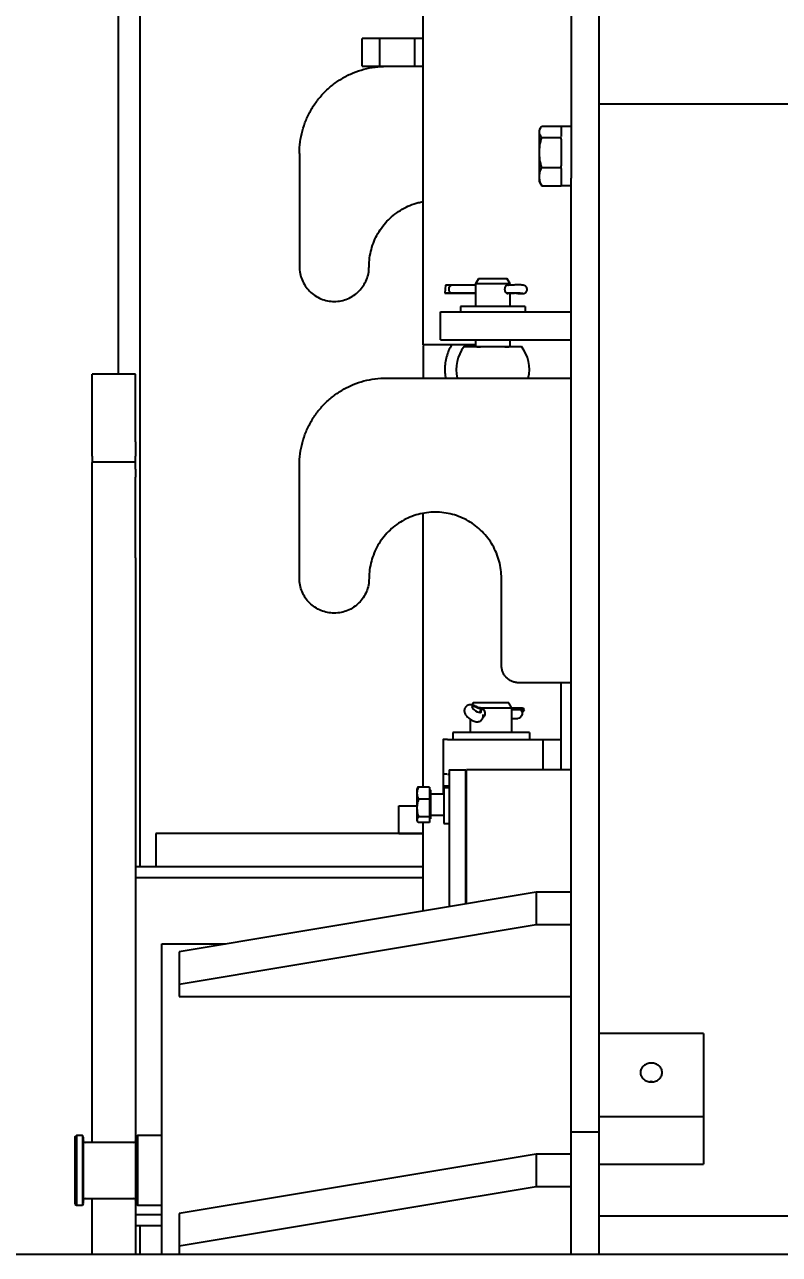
# Model space of a CAD drawing. Header units: millimetres. Extents: x 1293 to 41893, y 1011 to 26911.
# Drawn here: x 23810.3 to 24099.2, y 7085.7 to 7556.5 of the extents above; entities that cross this region are included whole.
import ezdxf

# ---------------------------------------------------------------- set-up
doc = ezdxf.new("R2010")
doc.units = ezdxf.units.MM
doc.header["$LTSCALE"] = 50
doc.layers.add('CAPA_1', color=7, linetype='Continuous')
doc.layers.add('MAQUINAS', color=11, linetype='Continuous')
doc.styles.add('SLDTEXTSTYLE0', font='TXT', dxfattribs={"width": 0.75})
doc.dimstyles.new('SLDDIMSTYLE0', dxfattribs={"dimtxt": 100, "dimasz": 100, "dimexe": 0, "dimexo": 0.0625, "dimgap": 25, "dimtad": 2, "dimdec": 0, "dimlfac": 1.5, "dimrnd": 1e-09, "dimzin": 12, "dimdsep": 46, "dimtxsty": 'SLDTEXTSTYLE0', "dimsah": 1, "dimcen": 0.09, "dimadec": 0, "dimazin": 3, "dimtfac": 1, "dimtdec": 0, "dimtofl": 0, "dimtmove": 0, "dimatfit": 3, "dimfxl": 1, "dimfrac": 2, "dimtolj": 1, "dimtzin": 12, "dimarcsym": 0})

# ---------------------------------------------------------------- blocks, each defined once
blk = doc.blocks.new('_D_28')
at = {"layer": 'CAPA_1', "transparency": 16777216}
for p, q in [((23097.89, 7144.96), (23097.89, 9212.28)), ((25942.46, 7144.96), (25942.46, 9212.28)), ((25942.46, 9162.28), (23097.89, 9162.28))]:
    blk.add_line(p, q, dxfattribs=at)
for points in [[(23097.89, 9162.28), (23197.89, 9146.89), (23197.89, 9177.66)], [(25942.46, 9162.28), (25842.46, 9177.66), (25842.46, 9146.89)]]:
    blk.add_solid(points, dxfattribs=at)
at = {"layer": 'CAPA_1', "transparency": 16777216, "insert": (24372.4, 9291.18), "char_height": 100, "attachment_point": 1, "style": 'SLDTEXTSTYLE0'}
blk.add_mtext('4267', dxfattribs=at)

msp = doc.modelspace()

# ---------------------------------------------------------------- linework, layer by layer
at = {"color": 7, "linetype": 'Continuous', "lineweight": 25}
for p, q in [((23846.0933631, 7699.0302403), (23846.0933631, 7422.6762684)), ((23854.4933631, 7699.0302403), (23854.4933631, 7234.1606556)), ((23953.5093631, 7246.8635736), (23953.5093631, 7257.4469069)), ((23953.5093631, 7257.4469069), (23960.4826298, 7257.4469069)), ((23860.5093631, 7246.8606556), (23860.5093631, 7234.1606556)), ((23962.8260298, 7246.8606556), (23860.5093631, 7246.8606556)), ((23953.5093631, 7246.8635736), (23962.8260298, 7246.8635736)), ((23852.8426964, 7234.1606556), (23962.8260298, 7234.1606556)), ((23852.8426964, 7229.9606556), (23962.8260298, 7229.9606556)), ((23862.8426964, 7100.8619889), (23852.8426964, 7100.8619889)), ((23862.8426964, 7096.6619889), (23852.8426964, 7096.6619889)), ((23854.4933631, 7096.6619889), (23854.4933631, 7085.7262403)), ((25269.3106964, 7085.7262403), (23771.0440298, 7085.7262403))]:
    msp.add_line(p, q, dxfattribs=at)
at = {"layer": 'MAQUINAS', "linetype": 'Continuous', "lineweight": 25}
for p, q in [((23962.8426964, 7433.8435736), (23962.8426964, 7674.7771315)), ((23962.8426964, 7551.1769069), (23939.5093631, 7551.1769069)), ((23939.5093631, 7540.5102403), (23939.5093631, 7551.1769069)), ((23946.1760298, 7551.1769069), (23946.1760298, 7540.5102403)), ((23959.5093631, 7551.1769069), (23959.5093631, 7540.5102403)), ((23939.5093631, 7540.5102403), (23962.8426964, 7540.5102403)), ((25010.1760298, 7525.9854489), (24030.1760298, 7525.9854489)), ((24007.8340597, 7517.0164261), (24007.3493631, 7516.1769069)), ((24008.2425271, 7517.6228082), (24015.6826964, 7517.6228082)), ((24008.2425271, 7513.2202773), (24015.6826964, 7513.2202773)), ((24015.6826964, 7517.3921073), (24015.6826964, 7517.6228082)), ((24019.5093631, 7517.4335736), (24015.6826964, 7517.4335736)), ((24015.6826964, 7512.6204906), (24015.6826964, 7513.2202773)), ((23915.5093631, 7507.1769069), (23915.5093631, 7463.8435736)), ((24008.2425271, 7501.774376), (24015.6826964, 7501.774376)), ((24015.6826964, 7501.4052902), (24015.6826964, 7502.3741627)), ((24007.3493631, 7496.1769069), (24007.8340597, 7495.3373878)), ((24007.8730359, 7495.3598907), (24008.2425271, 7494.7310057)), ((24008.2425271, 7494.7310057), (24015.6826964, 7494.7310057)), ((24015.6826964, 7495.1000915), (24015.6826964, 7494.7310057)), ((24015.6826964, 7494.9202403), (24019.5093631, 7494.9202403)), ((24019.5093631, 7085.7262403), (24019.5093631, 7497.6202402)), ((24030.1760298, 7085.7262403), (24030.1760298, 7497.6202402)), ((23971.3560752, 7456.7022758), (23971.1968828, 7453.6515381)), ((23973.4907268, 7456.7022758), (23971.3560752, 7456.7022758)), ((23982.8426964, 7456.7102403), (23973.570323, 7456.7102403)), ((23983.997397, 7459.1769069), (23982.8426964, 7457.1769069)), ((23982.8426964, 7457.1769069), (23982.8426964, 7448.5102403)), ((23996.5087637, 7456.7102403), (23994.8199125, 7456.7102403)), ((23996.1760298, 7457.1769069), (23995.0213292, 7459.1769069)), ((23996.1760298, 7456.7102403), (23996.1760298, 7457.1769069)), ((23982.8426964, 7453.6515381), (23971.1968828, 7453.6515381)), ((23971.1968828, 7453.6515381), (23971.276479, 7453.6435736)), ((23971.276479, 7453.6435736), (23982.8426964, 7453.6435736)), ((23996.4291675, 7453.6515381), (23994.8123774, 7453.6515381)), ((23994.8199125, 7453.6435736), (23996.5087637, 7453.6435736)), ((23996.1760298, 7448.5102403), (23996.1760298, 7453.6435736)), ((23996.4291675, 7453.6515381), (23996.5087637, 7453.6435736)), ((23977.1760298, 7448.5102403), (23977.1760298, 7446.5102403)), ((24001.8426964, 7448.5102403), (23977.1760298, 7448.5102403)), ((24001.8426964, 7448.5102403), (24001.8426964, 7446.5102403)), ((23969.5093631, 7435.8435736), (23969.5093631, 7446.5102403)), ((23989.5093631, 7446.5102403), (24019.5093631, 7446.5102403)), ((23982.8426964, 7433.8435736), (23962.8426964, 7433.8435736)), ((23962.8426964, 7433.6102403), (23962.8426964, 7421.1769069)), ((23982.8426964, 7435.8435736), (23982.8426964, 7433.1769069)), ((23983.346726, 7433.1766988), (23984.8617461, 7433.1769069)), ((23989.5093631, 7435.8435736), (24019.5093631, 7435.8435736)), ((23996.1760298, 7433.1769069), (23996.1760298, 7435.8435736)), ((23852.8426964, 7422.6762684), (23836.1760298, 7422.6762684)), ((23836.1760298, 7414.1098492), (23836.1760298, 7422.2081628)), ((23852.8426964, 7414.1098492), (23852.8426964, 7422.2081628)), ((23948.8426964, 7421.1769069), (24019.5093631, 7421.1769069)), ((23836.1760298, 7391.2259532), (23836.1760298, 7396.8046582)), ((23852.8426964, 7396.8046582), (23852.8426964, 7391.2259532)), ((23836.1760298, 7389.1196371), (23852.8426964, 7389.1196371)), ((23836.1760298, 7383.195313), (23836.1760298, 7386.2945935)), ((23852.8426964, 7386.2945935), (23852.8426964, 7383.195313)), ((23915.5093631, 7344.5102403), (23915.5093631, 7387.8435736)), ((23836.1760298, 7360.9947481), (23836.1760298, 7367.6206411)), ((23852.8426964, 7360.9947481), (23852.8426964, 7367.6206411)), ((23962.8426964, 7264.7650626), (23962.8426964, 7369.356322)), ((23836.1760298, 7128.5015975), (23836.1760298, 7352.3421526)), ((23852.8426964, 7352.3421526), (23852.8426964, 7130.732702)), ((23992.8426964, 7311.1769069), (23992.8426964, 7344.5102403)), ((24019.5093631, 7304.5102403), (23999.5093631, 7304.5102403)), ((24015.5093631, 7304.5102403), (24015.5093631, 7271.1769069)), ((23981.997397, 7296.8435736), (23981.5187752, 7296.0145764)), ((23996.8426964, 7294.8435736), (23995.6879959, 7296.8435736)), ((23985.0105948, 7294.0737657), (23984.3167806, 7293.1000149)), ((23985.3021383, 7294.8102403), (23984.6476327, 7294.8102403)), ((23985.7168053, 7294.3441304), (23985.8996792, 7294.3441304)), ((23996.8426964, 7285.5102403), (23996.8426964, 7294.8435736)), ((24000.5165154, 7294.8102403), (23996.8426964, 7294.8102403)), ((23996.8426964, 7294.3441304), (24001.585688, 7294.3441304)), ((24000.7117825, 7293.117626), (24001.585688, 7294.3441304)), ((23980.8426964, 7290.576539), (23980.8426964, 7285.5102403)), ((23996.8426964, 7290.8769069), (23999.0738897, 7290.8769069)), ((23970.5093631, 7282.8435736), (23970.5093631, 7269.5102403)), ((23972.2120737, 7282.8435736), (24015.5093631, 7282.8435736)), ((23974.1760298, 7285.5102403), (23974.1760298, 7282.8435736)), ((24003.5093631, 7285.5102403), (23974.1760298, 7285.5102403)), ((24003.5093631, 7285.5102403), (24003.5093631, 7282.8435736)), ((24008.8426964, 7271.1769069), (24008.8426964, 7282.8435736)), ((23970.4864018, 7269.5102403), (23970.4864018, 7261.8435736)), ((23972.2120737, 7269.5102403), (23972.8426964, 7269.5102403)), ((23972.8426964, 7271.1769069), (23972.8426964, 7218.8181393)), ((23972.8426964, 7271.1769069), (23979.1926964, 7271.1769069)), ((23979.1926964, 7219.8775675), (23979.1926964, 7271.1769069)), ((23979.1926964, 7269.5102403), (23979.5093631, 7269.5102403)), ((24019.5093631, 7271.1769069), (23979.5093631, 7271.1769069)), ((23979.5093631, 7219.9303999), (23979.5093631, 7271.1769069)), ((23960.6535505, 7264.139617), (23960.4826298, 7263.8435736)), ((23960.663641, 7264.1337912), (23961.0185282, 7264.6069568)), ((23961.0185282, 7264.7650626), (23960.8684511, 7264.4068613)), ((23960.9412633, 7264.6067979), (23961.0185282, 7264.7650626)), ((23965.2559631, 7264.6069568), (23961.0185282, 7264.6069568)), ((23965.2559631, 7264.6069568), (23965.2559631, 7251.0801904)), ((23972.8426964, 7265.0002403), (23970.7226964, 7265.0002403)), ((23970.7226964, 7265.0002403), (23970.7226964, 7250.6869069)), ((23960.4826298, 7262.9026461), (23960.4826298, 7262.4989665)), ((23965.2559631, 7259.9243095), (23961.0185282, 7259.9243095)), ((23965.6560298, 7263.3769069), (23965.2559631, 7263.3769069)), ((23965.6560298, 7260.3966401), (23965.6560298, 7259.7387239)), ((23970.7226964, 7261.8435736), (23966.0560298, 7261.8435736)), ((23979.5093631, 7261.8435736), (23979.1926964, 7261.8435736)), ((23960.4826298, 7252.5204127), (23960.4826298, 7252.3538917)), ((23960.4826298, 7251.8435736), (23960.6535505, 7251.5475302)), ((23965.2559631, 7253.1609263), (23961.0185282, 7253.1609263)), ((23965.2559631, 7251.0801904), (23961.0185282, 7251.0801904)), ((23962.8426964, 7217.1497484), (23962.8426964, 7250.9220846)), ((23965.2559631, 7252.3102403), (23965.6560298, 7252.3102403)), ((23966.0560298, 7253.8435736), (23970.7226964, 7253.8435736)), ((23970.7226964, 7250.6869069), (23972.8426964, 7250.6869069)), ((23979.1926964, 7253.8435736), (23979.5093631, 7253.8435736)), ((24006.1760298, 7224.3794424), (23869.5093631, 7201.5780996)), ((24006.1760298, 7224.3794424), (24006.1760298, 7211.8502075)), ((24019.5093631, 7224.3794424), (24006.1760298, 7224.3794424)), ((24006.1760298, 7211.8502075), (23869.5093631, 7189.0488646)), ((24019.5093631, 7211.8502075), (24006.1760298, 7211.8502075)), ((23862.8426964, 7085.7262403), (23862.8426964, 7204.5353719)), ((23862.8426964, 7204.5353719), (23887.2346594, 7204.5353719)), ((23869.5093631, 7201.5780996), (23869.5093631, 7184.488596)), ((23869.5093631, 7184.488596), (24019.5093631, 7184.488596)), ((24070.1760298, 7170.3186754), (24030.1760298, 7170.3186754)), ((24070.1760298, 7170.3186754), (24070.1760298, 7120.2310772)), ((24050.1760298, 7151.8612918), (24049.7399068, 7151.8028747)), ((24050.6121521, 7151.8028746), (24050.1760298, 7151.8612918)), ((24030.1760298, 7138.5644106), (24070.1760298, 7138.5644106)), ((24030.1760298, 7132.5102403), (24019.5093631, 7132.5102403)), ((23830.1760298, 7131.1682642), (23829.5093631, 7130.783364)), ((23832.4577963, 7131.1682642), (23830.1760298, 7131.1682642)), ((23832.8426964, 7130.5015975), (23832.4577963, 7131.1682642)), ((23852.1760298, 7128.5015975), (23833.5093631, 7128.5015975)), ((23853.5093631, 7131.1682642), (23852.8426964, 7130.5015975)), ((23862.8426964, 7131.1682642), (23853.5093631, 7131.1682642)), ((24006.1760298, 7124.1455629), (23869.5093631, 7101.34422)), ((24006.1760298, 7124.1455629), (24006.1760298, 7111.6163279)), ((24019.5093631, 7124.1455629), (24006.1760298, 7124.1455629)), ((24030.1760298, 7120.2310772), (24070.1760298, 7120.2310772)), ((24006.1760298, 7111.6163279), (23869.5093631, 7088.8149851)), ((24019.5093631, 7111.6163279), (24006.1760298, 7111.6163279)), ((23829.5093631, 7104.8864977), (23830.1760298, 7104.5015975)), ((23830.1760298, 7104.5015975), (23832.4577963, 7104.5015975)), ((23832.4577963, 7104.5015975), (23832.8426964, 7105.1682642)), ((23833.5093631, 7107.1682642), (23852.1760298, 7107.1682642)), ((23836.1760298, 7085.7262403), (23836.1760298, 7107.1682642)), ((23852.8426964, 7105.1682642), (23853.5093631, 7104.5015975)), ((23852.8426964, 7104.964707), (23852.8426964, 7085.7262403)), ((23853.5093631, 7104.5015975), (23862.8426964, 7104.5015975)), ((23869.5093631, 7101.34422), (23869.5093631, 7085.7262403)), ((24030.1760298, 7100.4353606), (24213.5187947, 7100.4353606))]:
    msp.add_line(p, q, dxfattribs=at)
at = {"layer": 'MAQUINAS', "linetype": 'Continuous', "lineweight": 25, "flags": 128}
for points in [[(23973.4907268, 7453.6515381), (23973.1990986, 7453.827379), (23972.9639859, 7454.2086734), (23972.8211825, 7454.7373725), (23972.792429, 7455.3329868), (23972.8821028, 7455.9048393), (23973.0765519, 7456.3658707), (23973.3461732, 7456.6458932), (23973.570323, 7456.7102403)], [(23998.0358336, 7453.7596839), (23998.2873217, 7453.7947262), (23998.7305239, 7453.8076041), (23999.2968366, 7453.7963245), (23999.8985995, 7453.7626332), (24000.4426652, 7453.7117454), (24000.8448173, 7453.6515381), (24001.0428062, 7453.5913307), (24001.005985, 7453.5404429), (24000.7400534, 7453.5067516), (24000.286175, 7453.495472), (23999.7146063, 7453.50835), (23999.1138209, 7453.5433922)], [(23984.9373275, 7293.4857306), (23984.9036658, 7293.2051459), (23984.6538464, 7293.0781235), (23984.221551, 7293.1217893), (23983.6650633, 7293.3302559), (23983.0594112, 7293.6754172), (23982.4862512, 7294.110737), (23982.0228589, 7294.5775239), (23981.7317108, 7295.0128437), (23981.6520606, 7295.3580049), (23981.794647, 7295.5664716), (23982.1402461, 7295.6101373), (23982.6422626, 7295.483115), (23983.2330129, 7295.2025303)], [(23985.7168053, 7294.3441304), (23985.5019404, 7294.3299344), (23985.3175691, 7294.2874987), (23985.165672, 7294.2172792), (23985.0478807, 7294.1200302), (23984.9654605, 7293.9967964), (23984.9192968, 7293.8489014), (23984.9098855, 7293.677934), (23984.9373275, 7293.4857306)], [(24000.1430623, 7294.3441304), (24000.5102186, 7293.8188386), (24000.7041324, 7293.1759154), (24000.7014148, 7292.4929069), (24000.5023938, 7291.8521939), (24000.131074, 7291.331056), (23999.6322422, 7290.99235), (23999.0738897, 7290.8769069)], [(23979.1926964, 7253.6422155), (23979.3872522, 7253.5736763), (23979.5053204, 7253.5447442)]]:
    msp.add_lwpolyline(points, dxfattribs=at)
at = {"layer": 'MAQUINAS', "linetype": 'Continuous', "lineweight": 25}
for centre, radius, start, end in [((23996.7368634, 7461.0690299), 7.4238711, 267.624591363, 280.07703356), ((23996.2974374, 7417.004933), 36.6468419, 85.592358127, 89.794045195), ((23989.5093631, 7424.5102403), 14, 141.671869686, 193.824803895), ((23989.5093631, 7424.5102403), 14, 346.123965375, 38.330228641), ((23986.2636191, 7299.9489889), 5.631469, 237.441834034, 264.427819177), ((24000.5059696, 7293.3267498), 1.483528, 43.297344127, 89.59270283), ((23966.0560298, 7262.2435736), 0.4, 180, 270), ((23966.0560298, 7253.4435736), 0.4, 90, 180), ((23833.5093631, 7129.1682642), 0.6666667, 180, 270), ((23852.1760298, 7129.1682642), 0.6666667, 270, 0), ((23833.5093631, 7106.5015975), 0.6666667, 90, 180), ((23852.1760298, 7106.5015975), 0.6666667, 0, 90)]:
    msp.add_arc(centre, radius, start, end, dxfattribs=at)
for centre, start_param, end_param in [((23969.2198068, 7257.8435736), 1.4692990511, 1.5216424082), ((23972.2255861, 7257.8435736), 1.5434742483, 1.5957161654)]:
    msp.add_ellipse(centre, major_axis=(40.584494, 3.0924845), ratio=0.1590268276, start_param=start_param, end_param=end_param, dxfattribs=at)
for points in [[(24019.5093631, 7620.848392), (24019.5093631, 7618.3579913), (24019.5093631, 7613.3771897), (24019.5093631, 7605.2074931), (24019.5093631, 7596.5462417), (24019.5093631, 7587.3590808), (24019.5093631, 7577.677602), (24019.5093631, 7567.516914), (24019.5093631, 7556.8979096), (24019.5093631, 7545.8404072), (24019.5093631, 7534.3680874), (24019.5093631, 7522.4953656), (24019.5093631, 7510.2747125), (24019.5093631, 7501.8383976), (24019.5093631, 7497.6202402)], [(24030.1760298, 7497.6202402), (24030.1760298, 7501.8383976), (24030.1760298, 7510.2747125), (24030.1760298, 7522.4953656), (24030.1760298, 7534.3680874), (24030.1760298, 7545.8404072), (24030.1760298, 7556.8979096), (24030.1760298, 7567.516914), (24030.1760298, 7577.677602), (24030.1760298, 7587.3590808), (24030.1760298, 7596.5462417), (24030.1760298, 7605.2074931), (24030.1760298, 7613.3771897), (24030.1760298, 7618.3579913), (24030.1760298, 7620.848392)], [(23915.5093631, 7507.1769069), (23915.5644013, 7508.6313456), (23915.6744777, 7511.540223), (23916.5599325, 7515.8288812), (23917.9568056, 7519.9695028), (23919.8931171, 7523.8912355), (23922.3218239, 7527.5269966), (23925.2050979, 7530.8145054), (23928.4926068, 7533.6977795), (23932.1283678, 7536.1264863), (23936.0501005, 7538.0627977), (23940.1907222, 7539.4596709), (23944.4793804, 7540.3451257), (23947.3882578, 7540.4552021), (23948.8426964, 7540.5102403)], [(24007.3493631, 7507.4973266), (24007.3493631, 7508.354201), (24007.3493631, 7510.0679499), (24007.3493631, 7512.3380519), (24007.3493631, 7514.23971), (24007.3493631, 7515.0275985), (24007.3493631, 7515.4215427)], [(24015.6826964, 7512.6204906), (24015.6826964, 7511.8510147), (24015.6826964, 7510.3120629), (24015.6826964, 7507.6756223), (24015.6826964, 7504.9650044), (24015.6826964, 7503.2377766), (24015.6826964, 7502.3741627)], [(24007.3493631, 7498.2526908), (24007.3493631, 7498.8376331), (24007.3493631, 7500.0075176), (24007.3493631, 7502.32582), (24007.3493631, 7504.8744221), (24007.3493631, 7506.6230251), (24007.3493631, 7507.4973266)], [(24015.6826964, 7501.4052902), (24015.6826964, 7500.6203452), (24015.6826964, 7499.0504551), (24015.6826964, 7497.1826879), (24015.6826964, 7495.7600796), (24015.6826964, 7495.3200875), (24015.6826964, 7495.1000915)], [(23915.5093631, 7463.8435736), (23915.5589859, 7462.9709162), (23915.6582316, 7461.2256014), (23916.4510668, 7458.7082365), (23917.6833173, 7456.3882197), (23919.3542738, 7454.3547079), (23921.3872238, 7452.6858479), (23923.707391, 7451.4457731), (23926.2247164, 7450.6821388), (23928.8426964, 7450.424291), (23931.4606765, 7450.6821388), (23933.9780019, 7451.4457731), (23936.2981691, 7452.6858479), (23938.3311191, 7454.3547079), (23940.0020756, 7456.3882197), (23941.2343261, 7458.7082365), (23942.0271613, 7461.2256014), (23942.1264069, 7462.9709162), (23942.1760298, 7463.8435736)], [(23969.5093631, 7446.5102403), (23969.5837973, 7446.5102403), (23969.7326658, 7446.5102403), (23970.9219186, 7446.5102403), (23972.7702943, 7446.5102403), (23975.2767291, 7446.5102403), (23978.3261542, 7446.5102403), (23981.8064049, 7446.5102403), (23985.582393, 7446.5102403), (23988.2003731, 7446.5102403), (23989.5093631, 7446.5102403)], [(23969.5093631, 7435.8435736), (23969.5837973, 7435.8435736), (23969.7326658, 7435.8435736), (23970.9219186, 7435.8435736), (23972.7702943, 7435.8435736), (23975.2767291, 7435.8435736), (23978.3261542, 7435.8435736), (23981.8064049, 7435.8435736), (23985.582393, 7435.8435736), (23988.2003731, 7435.8435736), (23989.5093631, 7435.8435736)], [(23915.5093631, 7387.8435736), (23915.5644013, 7389.2980123), (23915.6744777, 7392.2068896), (23916.5599325, 7396.4955479), (23917.9568056, 7400.6361695), (23919.8931171, 7404.5579022), (23922.3218239, 7408.1936633), (23925.2050979, 7411.4811721), (23928.4926068, 7414.3644462), (23932.1283678, 7416.793153), (23936.0501005, 7418.7294644), (23940.1907222, 7420.1263375), (23944.4793804, 7421.0117924), (23947.3882578, 7421.1218687), (23948.8426964, 7421.1769069)], [(23836.1760298, 7396.8046582), (23836.1760298, 7397.6343101), (23836.1760298, 7399.2936139), (23836.1760298, 7401.9260299), (23836.1760298, 7404.5368823), (23836.1760298, 7407.0421748), (23836.1760298, 7409.3441431), (23836.1760298, 7411.3439356), (23836.1760298, 7413.0077417), (23836.1760298, 7413.74248), (23836.1760298, 7414.1098492)], [(23852.8426964, 7396.8046582), (23852.8426964, 7397.6343101), (23852.8426964, 7399.2936139), (23852.8426964, 7401.9260299), (23852.8426964, 7404.5368823), (23852.8426964, 7407.0421748), (23852.8426964, 7409.3441431), (23852.8426964, 7411.3439356), (23852.8426964, 7413.0077417), (23852.8426964, 7413.74248), (23852.8426964, 7414.1098492)], [(23836.1760298, 7367.6206411), (23836.1760298, 7367.9512733), (23836.1760298, 7368.6125378), (23836.1760298, 7370.1099633), (23836.1760298, 7371.9097766), (23836.1760298, 7373.981548), (23836.1760298, 7376.2363113), (23836.1760298, 7378.5860785), (23836.1760298, 7380.9552529), (23836.1760298, 7382.4486263), (23836.1760298, 7383.195313)], [(23852.8426964, 7367.6206411), (23852.8426964, 7367.9512733), (23852.8426964, 7368.6125378), (23852.8426964, 7370.1099633), (23852.8426964, 7371.9097766), (23852.8426964, 7373.981548), (23852.8426964, 7376.2363113), (23852.8426964, 7378.5860785), (23852.8426964, 7380.9552529), (23852.8426964, 7382.4486263), (23852.8426964, 7383.195313)], [(23992.8426964, 7344.5102403), (23992.8008674, 7345.6156137), (23992.7172094, 7347.8263604), (23992.0442637, 7351.0857409), (23990.9826401, 7354.2326126), (23989.5110434, 7357.2131319), (23987.6652262, 7359.9763012), (23985.473938, 7362.4748419), (23982.9754313, 7364.6660033), (23980.2122528, 7366.512294), (23977.231736, 7367.9821235), (23974.0848635, 7369.0503425), (23970.8254833, 7369.6986736), (23967.5093631, 7369.9160236), (23964.1932429, 7369.6986736), (23960.9338627, 7369.0503425), (23957.7869902, 7367.9821235), (23954.8064734, 7366.512294), (23952.0432949, 7364.6660033), (23949.5447882, 7362.4748419), (23947.3535, 7359.9763012), (23945.5076828, 7357.2131319), (23944.0360861, 7354.2326126), (23942.9744625, 7351.0857409), (23942.3015168, 7347.8263604), (23942.2178588, 7345.6156137), (23942.1760298, 7344.5102403)], [(23836.1760298, 7352.3421526), (23836.1760298, 7352.7569786), (23836.1760298, 7353.5866305), (23836.1760298, 7354.9028385), (23836.1760298, 7356.2082647), (23836.1760298, 7357.4609109), (23836.1760298, 7358.6118951), (23836.1760298, 7359.6117913), (23836.1760298, 7360.4436944), (23836.1760298, 7360.8110636), (23836.1760298, 7360.9947481)], [(23852.8426964, 7352.3421526), (23852.8426964, 7352.7569786), (23852.8426964, 7353.5866305), (23852.8426964, 7354.9028385), (23852.8426964, 7356.2082647), (23852.8426964, 7357.4609109), (23852.8426964, 7358.6118951), (23852.8426964, 7359.6117913), (23852.8426964, 7360.4436944), (23852.8426964, 7360.8110636), (23852.8426964, 7360.9947481)], [(23942.1760298, 7344.5102403), (23942.1264069, 7343.6375829), (23942.0271613, 7341.8922681), (23941.2343261, 7339.3749032), (23940.0020756, 7337.0548863), (23938.3311191, 7335.0213746), (23936.2981691, 7333.3525146), (23933.9780019, 7332.1124398), (23931.4606765, 7331.3488054), (23928.8426964, 7331.0909577), (23926.2247164, 7331.3488054), (23923.707391, 7332.1124398), (23921.3872238, 7333.3525146), (23919.3542738, 7335.0213746), (23917.6833173, 7337.0548863), (23916.4510668, 7339.3749032), (23915.6582316, 7341.8922681), (23915.5589859, 7343.6375829), (23915.5093631, 7344.5102403)], [(23999.5093631, 7304.5102403), (23999.0730331, 7304.5350517), (23998.2003731, 7304.5846745), (23996.9417104, 7304.9810921), (23995.7816268, 7305.5972174), (23994.7651518, 7306.4326956), (23993.9296735, 7307.4491706), (23993.3135483, 7308.6092542), (23992.9171307, 7309.8679169), (23992.8675078, 7310.7405769), (23992.8426964, 7311.1769069)], [(23960.4826298, 7262.2656332), (23960.4826298, 7261.8823299), (23960.4826298, 7261.1157233), (23960.4826298, 7259.6636846), (23960.4826298, 7258.1028011), (23960.4826298, 7257.062679), (23960.4826298, 7256.5426179)], [(23960.4826298, 7256.5426179), (23960.4826298, 7256.0397271), (23960.4826298, 7255.0339454), (23960.4826298, 7253.7474566), (23960.4826298, 7252.7059206), (23960.4826298, 7252.3156791), (23960.4826298, 7252.1205584)], [(24050.1760298, 7151.7277468), (24049.6306878, 7151.7819844), (24048.5400038, 7151.8904597), (24047.1530479, 7152.7249516), (24046.2263136, 7153.9175386), (24045.9008878, 7155.3366702), (24046.2263136, 7156.7528962), (24047.1530479, 7157.9542), (24048.5400038, 7158.7567305), (24050.1760298, 7159.0385725), (24051.8120558, 7158.7567305), (24053.1990116, 7157.9542), (24054.1257459, 7156.7528962), (24054.4511717, 7155.3366702), (24054.1257459, 7153.9175386), (24053.1990116, 7152.7249516), (24051.8120558, 7151.8904597), (24050.7213718, 7151.7819844), (24050.1760298, 7151.7277468)]]:
    msp.add_open_spline(points, degree=3, dxfattribs=at)
for points, knots in [([(24007.3493631, 7515.4215427), (24007.389564, 7515.7700267), (24007.475605, 7516.5158792), (24007.9759551, 7517.2380543), (24008.2425271, 7517.6228082)], [0, 0, 0, 0, 0.4672290805, 1, 1, 1, 1]), ([(24007.3493631, 7515.4215427), (24007.3493631, 7515.720857), (24007.3493631, 7516.1680753), (24007.3493631, 7516.1104314), (24007.3493631, 7516.0913673)], [0, 0, 0, 0, 0.6692800281, 1, 1, 1, 1]), ([(24008.2425271, 7513.2202773), (24007.9759551, 7513.6050311), (24007.475605, 7514.3272062), (24007.389564, 7515.0730587), (24007.3493631, 7515.4215427)], [0, 0, 0, 0, 0.5327709195, 1, 1, 1, 1]), ([(24007.3493631, 7507.4973266), (24007.389564, 7508.4033312), (24007.475605, 7510.3424327), (24007.9759551, 7512.2199765), (24008.2425271, 7513.2202773)], [0, 0, 0, 0, 0.4672290805, 1, 1, 1, 1]), ([(24015.6826964, 7517.3599386), (24015.6826964, 7517.3639371), (24015.6826964, 7517.3741801), (24015.6826964, 7516.6590163), (24015.6826964, 7515.4460792), (24015.6826964, 7514.2441866), (24015.6826964, 7513.6843115)], [0, 0, 0, 0, 0.1823060453, 0.4670128849, 0.7517197245, 1, 1, 1, 1]), ([(24008.2425271, 7501.774376), (24007.9759551, 7502.7746767), (24007.475605, 7504.6522206), (24007.389564, 7506.591322), (24007.3493631, 7507.4973266)], [0, 0, 0, 0, 0.5327709195, 1, 1, 1, 1]), ([(24007.3493631, 7498.2526908), (24007.389564, 7498.8102115), (24007.475605, 7500.0034604), (24007.9759551, 7501.1588291), (24008.2425271, 7501.774376)], [0, 0, 0, 0, 0.4672290805, 1, 1, 1, 1]), ([(24008.2425271, 7494.7310057), (24007.9759551, 7495.3465525), (24007.475605, 7496.5019213), (24007.389564, 7497.6951702), (24007.3493631, 7498.2526908)], [0, 0, 0, 0, 0.5327709195, 1, 1, 1, 1]), ([(24007.3493631, 7496.2624465), (24007.3493631, 7496.2471142), (24007.3493631, 7496.2014724), (24007.3493631, 7496.833582), (24007.3493631, 7497.7796545), (24007.3493631, 7498.2526908)], [0, 0, 0, 0, 0.2018698921, 0.6009349461, 1, 1, 1, 1]), ([(23942.1760298, 7463.8435736), (23942.2178588, 7464.9489469), (23942.3015169, 7467.1596935), (23942.9744623, 7470.4190754), (23944.0360869, 7473.5659415), (23945.5076796, 7476.5464819), (23947.353512, 7479.3095724), (23949.5447435, 7481.8084075), (23952.0434621, 7483.9984702), (23954.8058497, 7485.8488611), (23957.7893178, 7487.3033884), (23960.4877743, 7488.271751), (23962.2095758, 7488.5773018), (23962.8426964, 7488.6896553)], [0, 0, 0, 0, 0.0945041265, 0.189008253, 0.2835123795, 0.378016506, 0.4725206325, 0.567024759, 0.6615288855, 0.756033012, 0.8505371385, 0.945041265, 1, 1, 1, 1]), ([(23996.1504869, 7457.1769069), (23996.147615, 7457.1769069), (23996.1407861, 7457.1769069), (23995.8320104, 7457.1769069), (23995.2824335, 7457.1769069), (23994.5020951, 7457.1769069), (23993.532275, 7457.1769069), (23992.4072172, 7457.1769069), (23991.1709683, 7457.1769069), (23989.870817, 7457.1769069), (23988.5567948, 7457.1769069), (23987.2793488, 7457.1769069), (23986.0877034, 7457.1769069), (23985.0271716, 7457.1769069), (23984.1403006, 7457.1769069), (23983.4544876, 7457.1769069), (23983.0210357, 7457.1769069), (23982.825803, 7457.1769069), (23982.8607243, 7457.1769069), (23982.8682393, 7457.1769069)], [0, 0, 0, 0, 0.0453619757, 0.1078619757, 0.1703619757, 0.2328619757, 0.2953619757, 0.3578619757, 0.4203619757, 0.4828619757, 0.5453619757, 0.6078619757, 0.6703619757, 0.7328619757, 0.7953619757, 0.8578619757, 0.9203619757, 0.9828619757, 1, 1, 1, 1]), ([(23994.9235645, 7459.1769069), (23994.9494399, 7459.1769069), (23995.0468075, 7459.1769069), (23994.3391697, 7459.1769069), (23992.9096055, 7459.1769069), (23990.9069758, 7459.1769069), (23988.7086764, 7459.1769069), (23986.6192668, 7459.1769069), (23985.0047737, 7459.1769069), (23984.0766976, 7459.1769069), (23984.0899856, 7459.1769069), (23984.0951617, 7459.1769069)], [0, 0, 0, 0, 0.0452415461, 0.1702415461, 0.2952415461, 0.4202415461, 0.5452415461, 0.6702415461, 0.7952415461, 0.9202415461, 1, 1, 1, 1]), ([(23995.5887969, 7453.6435736), (23995.577433, 7453.6220097), (23995.5308058, 7453.5335307), (23995.4092538, 7453.4788914), (23995.2470625, 7453.4374122), (23995.0661557, 7453.4736498), (23994.8163623, 7453.6030756), (23994.508398, 7453.9246162), (23994.2801684, 7454.4038658), (23994.1848601, 7454.838373), (23994.1593073, 7455.1769069), (23994.1848602, 7455.515441), (23994.2801682, 7455.9499476), (23994.5083997, 7456.4292018), (23994.8163574, 7456.7507264), (23995.0661642, 7456.8801847), (23995.2470312, 7456.9163256), (23995.4093723, 7456.8752107), (23995.5326904, 7456.8184746), (23995.5806144, 7456.7267576), (23995.5934066, 7456.7022758)], [0, 0, 0, 0, 0.0158162907, 0.0648959222, 0.112584624, 0.1602733258, 0.2093529573, 0.3057818069, 0.4022128077, 0.4512882308, 0.4989726438, 0.5466570568, 0.5957324798, 0.6921634806, 0.7885923302, 0.8376719617, 0.8853606635, 0.9330493653, 0.9821289968, 1, 1, 1, 1]), ([(23997.7125255, 7456.7634004), (23997.7064214, 7456.7622305), (23997.689884, 7456.759061), (23997.5124628, 7456.7383457), (23997.1629946, 7456.7185883), (23996.7860402, 7456.7106342), (23996.5441198, 7456.7102905), (23996.5087637, 7456.7102403)], [0, 0, 0, 0, 0.1265090881, 0.3427432768, 0.6188731122, 0.9442991658, 1, 1, 1, 1]), ([(23999.2461865, 7456.858428), (23999.0877999, 7456.8623844), (23998.7208665, 7456.8715499), (23998.2830486, 7456.8531384), (23997.9590538, 7456.8300165), (23997.7299778, 7456.7652902), (23997.6439565, 7456.7409846)], [0, 0, 0, 0, 0.2481245485, 0.5748288327, 0.8403422874, 1, 1, 1, 1]), ([(23999.0806585, 7453.5411914), (23999.1194096, 7453.5377325), (23999.3520361, 7453.5169684), (23999.828523, 7453.4954691), (24000.4303673, 7453.4829089), (24000.92061, 7453.4974134), (24001.2630748, 7453.5297492), (24001.6231323, 7453.6158416), (24001.9869276, 7453.7895197), (24002.3296679, 7454.0914262), (24002.5906688, 7454.5226354), (24002.7028091, 7455.0532121), (24002.6238815, 7455.5748472), (24002.4082486, 7455.9915553), (24002.1440334, 7456.2787179), (24001.8686591, 7456.4672704), (24001.6102127, 7456.581171), (24001.355764, 7456.6562908), (24001.0450854, 7456.716142), (24000.7221867, 7456.7624018), (24000.4698915, 7456.7833938), (24000.4173386, 7456.7877664)], [0, 0, 0, 0, 0.01473108825, 0.08843213639, 0.16219583937, 0.23864139131, 0.30498030515, 0.3481470687, 0.39735629249, 0.45147497152, 0.51026155232, 0.57433385068, 0.64094236437, 0.69415203986, 0.73975061222, 0.77996594538, 0.81576807547, 0.85135298572, 0.90594150637, 0.98040769981, 1, 1, 1, 1]), ([(23999.6847437, 7456.8426286), (23999.5769915, 7456.8482414), (23999.42563, 7456.8561257), (23999.2863228, 7456.8579131), (23999.2461865, 7456.858428)], [0, 0, 0, 0, 0.71188664522, 1, 1, 1, 1]), ([(24000.4173386, 7456.7877664), (24000.285273, 7456.8002495), (24000.0509047, 7456.8224023), (23999.7960074, 7456.8364825), (23999.6847437, 7456.8426286)], [0, 0, 0, 0, 0.5634960086, 1, 1, 1, 1]), ([(23973.7296293, 7433.8435736), (23973.3412339, 7433.1251553), (23972.5644432, 7431.6883185), (23971.7776235, 7429.3610078), (23971.2807599, 7426.9581777), (23971.1347536, 7424.5126375), (23971.2151351, 7422.56742), (23971.4552844, 7421.4736398), (23971.5204347, 7421.1769069)], [0, 0, 0, 0, 0.1861403554, 0.3722807108, 0.5584210662, 0.7445614216, 0.9307017771, 1, 1, 1, 1]), ([(24000.4718265, 7433.1769069), (24000.4812797, 7433.176907), (24000.5230631, 7433.1769072), (24000.2801857, 7433.1769032), (23999.742666, 7433.1769206), (23998.99407, 7433.1768639), (23998.1794161, 7433.1770053), (23997.3614736, 7433.1769489), (23996.2881146, 7433.1770008), (23994.8956505, 7433.1762601), (23993.1956006, 7433.1770796), (23991.3683341, 7433.176858), (23989.5093351, 7433.1769325), (23987.6505042, 7433.1768536), (23986.0252034, 7433.1770707), (23984.6721387, 7433.1765055), (23983.590285, 7433.1765718), (23982.4104159, 7433.1770386), (23981.2257746, 7433.1770073), (23980.1174618, 7433.1768797), (23979.2761715, 7433.1769144), (23978.7385102, 7433.1769049), (23978.4956658, 7433.1769071), (23978.5374463, 7433.176907), (23978.5468983, 7433.1769069)], [0, 0, 0, 0, 0.0157307879, 0.069530594, 0.1233304001, 0.1771302062, 0.2110848172, 0.2468930286, 0.2848003899, 0.3366816526, 0.3924009526, 0.4462007587, 0.5000005648, 0.5538003709, 0.607600177, 0.6452274578, 0.6810626814, 0.7152722985, 0.7712903511, 0.8228709347, 0.8766707408, 0.9304705469, 0.984270353, 1, 1, 1, 1]), ([(23994.1569801, 7433.1769069), (23994.5493905, 7433.1768124), (23995.0708923, 7433.1766868), (23995.53968, 7433.176715), (23995.6557226, 7433.176722)], [0, 0, 0, 0, 0.7524623079, 1, 1, 1, 1]), ([(23836.1760298, 7422.2081628), (23836.1760298, 7422.3499241), (23836.1760298, 7422.622119), (23836.1760298, 7422.6523549), (23836.1760298, 7422.6668436)], [0, 0, 0, 0, 0.5208081711, 1, 1, 1, 1]), ([(23852.8426964, 7422.2081628), (23852.8426964, 7422.3499241), (23852.8426964, 7422.622119), (23852.8426964, 7422.6523549), (23852.8426964, 7422.6668436)], [0, 0, 0, 0, 0.5208081711, 1, 1, 1, 1]), ([(23836.1760298, 7391.2259532), (23836.1760298, 7390.8357109), (23836.1760298, 7390.0552261), (23836.1760298, 7389.3530084), (23836.1760298, 7389.0420565), (23836.1760298, 7389.1260998), (23836.1760298, 7389.1293009)], [0, 0, 0, 0, 0.3289909521, 0.6579819043, 0.9869728564, 1, 1, 1, 1]), ([(23852.8426964, 7389.1293009), (23852.8426964, 7389.1260998), (23852.8426964, 7389.0420565), (23852.8426964, 7389.3530084), (23852.8426964, 7390.0552261), (23852.8426964, 7390.8357109), (23852.8426964, 7391.2259532)], [0, 0, 0, 0, 0.01302714362, 0.34201809575, 0.67100904787, 1, 1, 1, 1]), ([(23836.1760298, 7386.2945935), (23836.1760298, 7387.0246533), (23836.1760298, 7387.953032), (23836.1760298, 7388.7223654), (23836.1760298, 7388.8867094)], [0, 0, 0, 0, 0.7863813301, 1, 1, 1, 1]), ([(23852.8426964, 7386.2945935), (23852.8426964, 7387.0246533), (23852.8426964, 7387.953032), (23852.8426964, 7388.7223654), (23852.8426964, 7388.8867094)], [0, 0, 0, 0, 0.7863813301, 1, 1, 1, 1]), ([(23985.1394946, 7296.8435736), (23984.7763739, 7296.8435736), (23984.0501325, 7296.8435736), (23983.1849293, 7296.8435736), (23982.5195297, 7296.8435736), (23982.1276275, 7296.8435736), (23981.9617697, 7296.8435736), (23982.0045458, 7296.8435736), (23982.0080278, 7296.8435736)], [0, 0, 0, 0, 0.1965171918, 0.3930343835, 0.5895515753, 0.786068767, 0.9825859588, 1, 1, 1, 1]), ([(23995.677365, 7296.8435736), (23995.6605465, 7296.8435736), (23995.6252742, 7296.8435736), (23995.2488027, 7296.8435736), (23994.6379742, 7296.8435736), (23993.7981938, 7296.8435736), (23992.7696623, 7296.8435736), (23991.589719, 7296.8435736), (23990.3045258, 7296.8435736), (23988.9623895, 7296.8435736), (23987.6184, 7296.8435736), (23986.3112396, 7296.8435736), (23985.5300762, 7296.8435736), (23985.1394946, 7296.8435736)], [0, 0, 0, 0, 0.0835262011, 0.175173581, 0.2668209609, 0.3584683408, 0.4501157207, 0.5417631005, 0.6334104804, 0.7250578603, 0.8167052402, 0.9083526201, 1, 1, 1, 1]), ([(23979.0278725, 7295.1260244), (23978.9140241, 7294.9320386), (23978.6962745, 7294.561016), (23978.5943911, 7293.9433186), (23978.6347298, 7293.3649574), (23978.801798, 7292.81301), (23979.0930158, 7292.2597997), (23979.5341704, 7291.6822082), (23980.1305631, 7291.0990759), (23980.832005, 7290.5639492), (23981.5777418, 7290.1190828), (23982.3430563, 7289.7873311), (23983.0600946, 7289.6113778), (23983.7361657, 7289.5923284), (23984.3495873, 7289.7191008), (23984.9199932, 7290.0078728), (23985.4059538, 7290.4651099), (23985.7321377, 7291.0458044), (23985.8598193, 7291.6631575), (23985.8584545, 7292.1241953), (23985.791057, 7292.3570971), (23985.7746128, 7292.4139221)], [0, 0, 0, 0, 0.05235579388, 0.10013712734, 0.14548606763, 0.1916369531, 0.24261412066, 0.30386784302, 0.37198203095, 0.4365666788, 0.50076789328, 0.5679931932, 0.63594243753, 0.68733155126, 0.73692245233, 0.78675077132, 0.83715958636, 0.89150604076, 0.93984308803, 0.98532247804, 1, 1, 1, 1]), ([(23983.1353118, 7295.4026787), (23983.0865251, 7295.4332996), (23982.7884353, 7295.6203952), (23982.1869734, 7295.8711014), (23981.4468768, 7296.0737272), (23980.7411812, 7296.0956499), (23980.1276066, 7295.9732356), (23979.5564875, 7295.6882259), (23979.2053396, 7295.3659069), (23979.0526552, 7295.1595232), (23979.0278725, 7295.1260244)], [0, 0, 0, 0, 0.0355953211, 0.2174900327, 0.4238620346, 0.5639988853, 0.6994943594, 0.8355593736, 0.9733090887, 1, 1, 1, 1]), ([(23984.6423363, 7294.8107366), (23984.6370792, 7294.8107269), (23984.6233573, 7294.8107017), (23984.4210649, 7294.8447158), (23984.0565527, 7294.9623873), (23983.6056196, 7295.1552209), (23983.2789554, 7295.3335302), (23983.1358617, 7295.4116378)], [0, 0, 0, 0, 0.1262993174, 0.3296610094, 0.5543752388, 0.8047960881, 1, 1, 1, 1]), ([(23984.1252585, 7294.9475386), (23984.1506958, 7294.9568197), (23984.2982137, 7295.0106437), (23984.4463584, 7295.0140708), (23984.5689579, 7295.0169069)], [0, 0, 0, 0, 0.1724350263, 1, 1, 1, 1]), ([(23984.5689579, 7295.0169069), (23984.689114, 7295.009412), (23984.933107, 7294.9941927), (23985.1464025, 7294.8942824), (23985.2546591, 7294.8435736)], [0, 0, 0, 0, 0.4924572113, 1, 1, 1, 1]), ([(23996.8282972, 7294.8435736), (23996.8329583, 7294.8435736), (23996.8756034, 7294.8435736), (23996.7015209, 7294.8435736), (23996.2922163, 7294.8435736), (23995.6074353, 7294.8435736), (23994.7037797, 7294.8435736), (23993.6024166, 7294.8435736), (23992.3425062, 7294.8435736), (23990.9657012, 7294.8435736), (23989.5173888, 7294.8435736), (23988.0488323, 7294.8435736), (23986.5981938, 7294.8435736), (23985.702504, 7294.8435736), (23985.2546591, 7294.8435736)], [0, 0, 0, 0, 0.0110325844, 0.1009387131, 0.1908448418, 0.2807509705, 0.3706570992, 0.4605632279, 0.5504693566, 0.6403754852, 0.7302816139, 0.8201877426, 0.9100938713, 1, 1, 1, 1]), ([(23985.2546591, 7294.8435736), (23985.4547756, 7294.7233096), (23985.8525431, 7294.4842633), (23986.2931266, 7293.874192), (23986.5248623, 7293.1620172), (23986.5046093, 7292.3939461), (23986.2234732, 7291.7139704), (23985.9289755, 7291.2810794), (23985.7303876, 7291.1588612), (23985.7253225, 7291.1557439)], [0, 0, 0, 0, 0.16690683155, 0.33175736511, 0.49996854732, 0.66321665596, 0.83181385997, 0.99571028337, 1, 1, 1, 1]), ([(23972.2120737, 7282.8435736), (23971.820994, 7282.8435736), (23971.0388346, 7282.8435736), (23970.5316313, 7282.8435736), (23970.5659404, 7282.8435736), (23970.5776077, 7282.8435736)], [0, 0, 0, 0, 0.3975661332, 0.7951322664, 1, 1, 1, 1]), ([(23971.9787403, 7269.5102403), (23971.8162101, 7269.5102403), (23971.2811355, 7269.5102403), (23970.7843532, 7269.5102403), (23970.4636509, 7269.5102403), (23970.5155473, 7269.5102403), (23970.52751, 7269.5102403)], [0, 0, 0, 0, 0.1594650975, 0.5249838339, 0.8905025703, 1, 1, 1, 1]), ([(23961.0185282, 7264.6069568), (23960.8610407, 7264.2047853), (23960.5603126, 7263.4368239), (23960.5076931, 7262.6435024), (23960.4826298, 7262.2656332)], [0, 0, 0, 0, 0.523687075, 1, 1, 1, 1]), ([(23960.4826298, 7263.8153906), (23960.4826298, 7263.7981846), (23960.4826298, 7263.7603818), (23960.4826298, 7263.2326487), (23960.4826298, 7262.5879717), (23960.4826298, 7262.2656332)], [0, 0, 0, 0, 0.2946254694, 0.6473127347, 1, 1, 1, 1]), ([(23960.4826298, 7262.2656332), (23960.5076931, 7261.8877639), (23960.5603126, 7261.0944424), (23960.8610407, 7260.326481), (23961.0185282, 7259.9243095)], [0, 0, 0, 0, 0.47631292503, 1, 1, 1, 1]), ([(23961.0185282, 7259.9243095), (23960.8610407, 7259.343433), (23960.5603126, 7258.2342277), (23960.5076931, 7257.0883935), (23960.4826298, 7256.5426179)], [0, 0, 0, 0, 0.523687075, 1, 1, 1, 1]), ([(23965.6560298, 7263.3036705), (23965.6560298, 7263.3261005), (23965.6560298, 7263.4495705), (23965.6560298, 7262.8310271), (23965.6560298, 7261.5138766), (23965.6560298, 7260.1748859), (23965.6560298, 7259.5053905)], [0, 0, 0, 0, 0.0688988812, 0.3792659208, 0.6896329604, 1, 1, 1, 1]), ([(23965.6560298, 7259.5053905), (23965.6560298, 7258.790001), (23965.6560298, 7257.3592218), (23965.6560298, 7255.2125051), (23965.6560298, 7253.5104928), (23965.6560298, 7252.4505473), (23965.6560298, 7252.4038919), (23965.6560298, 7252.3834767)], [0, 0, 0, 0, 0.20929222387, 0.41858444773, 0.6278766716, 0.83716889546, 1, 1, 1, 1]), ([(23960.4826298, 7256.5426179), (23960.5076931, 7255.9968423), (23960.5603126, 7254.8510082), (23960.8610407, 7253.7418028), (23961.0185282, 7253.1609263)], [0, 0, 0, 0, 0.476312925, 1, 1, 1, 1]), ([(23961.0185282, 7253.1609263), (23960.8610407, 7252.9822213), (23960.5603126, 7252.6409774), (23960.5076931, 7252.2884647), (23960.4826298, 7252.1205584)], [0, 0, 0, 0, 0.52368707497, 1, 1, 1, 1]), ([(23960.4826298, 7252.1205584), (23960.4826298, 7251.9716388), (23960.4826298, 7251.7982031), (23960.4826298, 7251.8626471), (23960.4826298, 7251.8717566)], [0, 0, 0, 0, 0.858644118, 1, 1, 1, 1]), ([(23960.4826298, 7252.1205584), (23960.5076931, 7251.952652), (23960.5603126, 7251.6001393), (23960.8610407, 7251.2588954), (23961.0185282, 7251.0801904)], [0, 0, 0, 0, 0.47631292503, 1, 1, 1, 1]), ([(23829.5093631, 7130.7828652), (23829.5093631, 7130.7830314), (23829.5093631, 7130.8659497), (23829.5093631, 7130.577071), (23829.5093631, 7129.883139), (23829.5093631, 7128.6649414), (23829.5093631, 7127.046967), (23829.5093631, 7125.070581), (23829.5093631, 7122.8173117), (23829.5093631, 7120.3722557), (23829.5093631, 7117.8297798), (23829.5093631, 7115.2874659), (23829.5093631, 7112.8431053), (23829.5093631, 7110.5903911), (23829.5093631, 7108.6167716), (23829.5093631, 7106.9948228), (23829.5093631, 7105.7990742), (23829.5093631, 7105.0304663), (23829.5093631, 7104.9347877), (23829.5093631, 7104.8869965)], [0, 0, 0, 0, 0.0001255619, 0.0626255619, 0.1251255619, 0.1876255619, 0.2501255619, 0.3126255619, 0.3751255619, 0.4376255619, 0.5001255619, 0.5626255619, 0.6251255619, 0.6876255619, 0.7501255619, 0.8126255619, 0.8751255619, 0.9376255619, 1, 1, 1, 1]), ([(23830.1760298, 7131.1677505), (23830.1760298, 7131.1679217), (23830.1760298, 7131.2533048), (23830.1760298, 7130.9558389), (23830.1760298, 7130.2412794), (23830.1760298, 7128.9868701), (23830.1760298, 7127.3208005), (23830.1760298, 7125.2856652), (23830.1760298, 7122.9654161), (23830.1760298, 7120.4476792), (23830.1760298, 7117.8296267), (23830.1760298, 7115.2117409), (23830.1760298, 7112.6947202), (23830.1760298, 7110.3750427), (23830.1760298, 7108.3427561), (23830.1760298, 7106.6725939), (23830.1760298, 7105.441301), (23830.1760298, 7104.6498457), (23830.1760298, 7104.551323), (23830.1760298, 7104.5021112)], [0, 0, 0, 0, 0.0001255619, 0.0626255619, 0.1251255619, 0.1876255619, 0.2501255619, 0.3126255619, 0.3751255619, 0.4376255619, 0.5001255619, 0.5626255619, 0.6251255619, 0.6876255619, 0.7501255619, 0.8126255619, 0.8751255619, 0.9376255619, 1, 1, 1, 1]), ([(23832.4577963, 7131.1677505), (23832.4577963, 7131.1679217), (23832.4577963, 7131.2533048), (23832.4577963, 7130.9558387), (23832.4577963, 7130.2412803), (23832.4577963, 7128.9868669), (23832.4577963, 7127.3208127), (23832.4577963, 7125.2856197), (23832.4577963, 7122.9655856), (23832.4577963, 7120.4470465), (23832.4577963, 7117.8319881), (23832.4577963, 7115.2029279), (23832.4577963, 7113.5527165), (23832.4577963, 7112.7276107)], [0, 0, 0, 0, 0.00020085862, 0.10018077276, 0.20016068689, 0.30014060103, 0.40012051517, 0.50010042931, 0.60008034345, 0.70006025759, 0.80004017172, 0.90002008586, 1, 1, 1, 1]), ([(23832.8426964, 7112.9829767), (23832.8426964, 7113.7668272), (23832.8426964, 7115.3345281), (23832.8426964, 7117.8321352), (23832.8426964, 7120.3164407), (23832.8426964, 7122.7090529), (23832.8426964, 7124.9130853), (23832.8426964, 7126.8465186), (23832.8426964, 7128.4292701), (23832.8426964, 7129.6209628), (23832.8426964, 7130.2997933), (23832.8426964, 7130.5823861), (23832.8426964, 7130.5012722), (23832.8426964, 7130.5011095)], [0, 0, 0, 0, 0.0999799141, 0.1999598283, 0.2999397424, 0.3999196566, 0.4998995707, 0.5998794848, 0.699859399, 0.7998393131, 0.8998192272, 0.9997991414, 1, 1, 1, 1]), ([(23852.8426964, 7130.4847519), (23852.8426964, 7130.4902182), (23852.8426964, 7130.5425212), (23852.8426964, 7130.3312493), (23852.8426964, 7129.8323257), (23852.8426964, 7128.9911736), (23852.8426964, 7127.8711756), (23852.8426964, 7126.4900381), (23852.8426964, 7124.8863666), (23852.8426964, 7123.1007086), (23852.8426964, 7121.1793211), (23852.8426964, 7119.1716883), (23852.8426964, 7117.1295918), (23852.8426964, 7115.1056792), (23852.8426964, 7113.1521461), (23852.8426964, 7111.3193289), (23852.8426964, 7109.6546127), (23852.8426964, 7108.2004475), (23852.8426964, 7106.9960952), (23852.8426964, 7106.066015), (23852.8426964, 7105.4587981), (23852.8426964, 7105.1671678), (23852.8426964, 7105.1988107), (23852.8426964, 7105.208273)], [0, 0, 0, 0, 0.0059717913, 0.0571401838, 0.1083085762, 0.1594769687, 0.2106453611, 0.2618137536, 0.312982146, 0.3641505385, 0.4153189309, 0.4664873234, 0.5176557158, 0.5688241083, 0.6199925007, 0.6711608932, 0.7223292856, 0.773497678, 0.8246660705, 0.8758344629, 0.9270028554, 0.9781712478, 1, 1, 1, 1]), ([(23853.5093631, 7131.1677505), (23853.5093631, 7131.1679217), (23853.5093631, 7131.2533048), (23853.5093631, 7130.9558387), (23853.5093631, 7130.2412803), (23853.5093631, 7128.9868669), (23853.5093631, 7127.3208127), (23853.5093631, 7125.2856197), (23853.5093631, 7122.9655856), (23853.5093631, 7120.4470465), (23853.5093631, 7117.8319881), (23853.5093631, 7115.2029279), (23853.5093631, 7113.5527165), (23853.5093631, 7112.7276107)], [0, 0, 0, 0, 0.0002008586, 0.1001807728, 0.2001606869, 0.300140601, 0.4001205152, 0.5001004293, 0.6000803434, 0.7000602576, 0.8000401717, 0.9000200859, 1, 1, 1, 1]), ([(23832.4577963, 7112.7276107), (23832.4577963, 7111.9404837), (23832.4577963, 7110.3662297), (23832.4577963, 7108.3451175), (23832.4577963, 7106.6719614), (23832.4577963, 7105.4414696), (23832.4577963, 7104.6498036), (23832.4577963, 7104.551309), (23832.4577963, 7104.5021112)], [0, 0, 0, 0, 0.1667224906, 0.3334449813, 0.5001674719, 0.6668899625, 0.8336124531, 1, 1, 1, 1]), ([(23832.8426964, 7105.1687522), (23832.8426964, 7105.2154901), (23832.8426964, 7105.30906), (23832.8426964, 7106.0611427), (23832.8426964, 7107.2301099), (23832.8426964, 7108.8196082), (23832.8426964, 7110.7396647), (23832.8426964, 7112.2352061), (23832.8426964, 7112.9829767)], [0, 0, 0, 0, 0.1663875469, 0.3331100375, 0.4998325281, 0.6665550187, 0.8332775094, 1, 1, 1, 1]), ([(23853.5093631, 7112.7276107), (23853.5093631, 7111.9404837), (23853.5093631, 7110.3662297), (23853.5093631, 7108.3451175), (23853.5093631, 7106.6719614), (23853.5093631, 7105.4414696), (23853.5093631, 7104.6498036), (23853.5093631, 7104.551309), (23853.5093631, 7104.5021112)], [0, 0, 0, 0, 0.1667224906, 0.3334449813, 0.5001674719, 0.6668899625, 0.8336124531, 1, 1, 1, 1])]:
    msp.add_open_spline(points, degree=3, knots=knots, dxfattribs=at)

# ---------------------------------------------------------------- dimensions: what is measured, and where the dimension line sits
at = {"layer": 'CAPA_1'}
dim = msp.add_linear_dim(base=(23097.8900298, 9162.2750488), p1=(25942.4620298, 7081.4622403), p2=(23097.8900298, 7081.4622403), dimstyle='SLDDIMSTYLE0', dxfattribs=at)
dim.commit()
dim.dimension.update_dxf_attribs({"geometry": '_D_28', "text_midpoint": (24520.1760298, 9162.2750488), "dimtype": 160})

doc.saveas('drawing.dxf')
